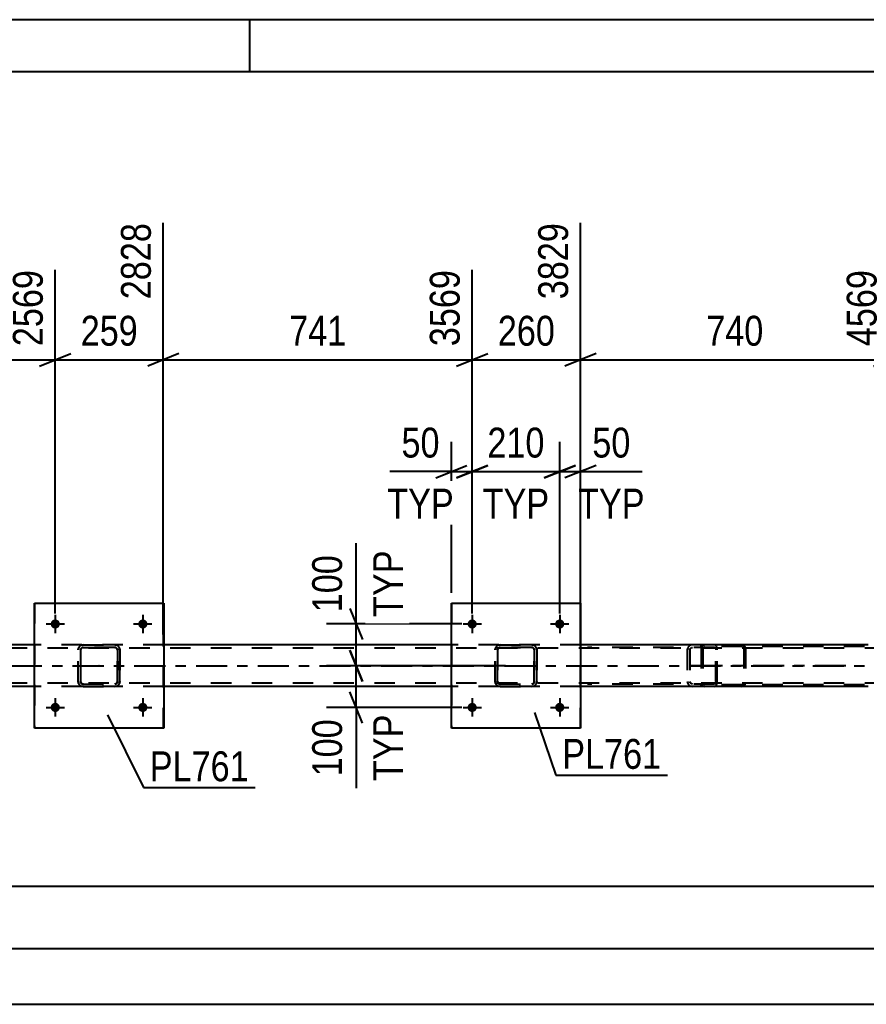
# Model space of a CAD drawing. Header units: millimetres. Extents: x -91 to 750, y -426 to 168.
# Drawn here: x 97.4 to 178.7, y 73.7 to 168.1 of the extents above; entities that cross this region are included whole.
import ezdxf

# ---------------------------------------------------------------- set-up
doc = ezdxf.new("R2010")
doc.units = ezdxf.units.MM
doc.linetypes.add('DXK_LINE_DOT2', pattern=[3.9198, 1.9599, -1.9599])
doc.linetypes.add('DXK_LINE_DOT3', pattern=[5.9187, 2.979, -0.9799, 0.9799, -0.9799])
doc.styles.add('Arial Narrow', font='ARIALN.TTF', dxfattribs={"height": 0.2})

# ---------------------------------------------------------------- blocks, each defined once
blk = doc.blocks.new('Unknown-814409585-1133')
at = {"color": 5, "linetype": 'Continuous'}
for p, q in [((749.502, 168.07), (-91.498, 168.07)), ((119.502, 163.07), (119.502, 168.07)), ((744.502, 163.07), (-86.498, 163.07))]:
    blk.add_line(p, q, dxfattribs=at)
blk = doc.blocks.new('Part-814409585-2548 - 2458')
at = {"color": 7, "linetype": 'DXK_LINE_DOT2'}
for p, q in [((646.91, 107.81), (49.236, 107.81)), ((111.239, 108.13), (98.839, 108.13)), ((151.238, 108.13), (138.838, 108.13)), ((646.91, 104.45), (49.236, 104.45)), ((111.239, 104.13), (98.839, 104.13)), ((151.238, 104.13), (138.838, 104.13))]:
    blk.add_line(p, q, dxfattribs=at)
at = {"color": 2, "linetype": 'Continuous'}
for p, q in [((98.839, 108.13), (81.728, 108.13)), ((138.838, 108.13), (111.239, 108.13)), ((178.835, 108.13), (151.238, 108.13)), ((98.839, 104.13), (81.754, 104.13)), ((138.838, 104.13), (111.239, 104.13)), ((178.835, 104.13), (151.238, 104.13))]:
    blk.add_line(p, q, dxfattribs=at)
at = {"color": 7, "linetype": 'DXK_LINE_DOT3'}
blk.add_line((49.236, 106.13), (646.91, 106.13), dxfattribs=at)
blk = doc.blocks.new('Part-814409585-2768 - 2458')
at = {"color": 7, "linetype": 'DXK_LINE_DOT2'}
for p, q in [((162.823, 107.932), (162.797, 107.81)), ((162.797, 107.81), (162.797, 104.45)), ((162.968, 107.81), (162.981, 107.871)), ((162.968, 107.81), (162.968, 104.45)), ((162.981, 107.871), (163.017, 107.923)), ((163.138, 108.13), (163.008, 108.106)), ((163.017, 107.923), (163.073, 107.958)), ((163.073, 107.958), (163.138, 107.97)), ((178.467, 108.13), (163.138, 108.13)), ((178.467, 107.97), (163.138, 107.97)), ((166.844, 108.106), (166.714, 108.13)), ((166.714, 107.97), (166.779, 107.958)), ((166.779, 107.958), (166.803, 107.942)), ((166.803, 107.942), (166.834, 107.923)), ((166.834, 107.923), (166.871, 107.871)), ((166.871, 107.871), (166.884, 107.81)), ((166.884, 107.81), (166.884, 104.45)), ((167.054, 107.81), (167.028, 107.932)), ((167.054, 107.81), (167.054, 104.45)), ((162.797, 104.45), (162.823, 104.327)), ((162.981, 104.389), (162.968, 104.45)), ((163.017, 104.337), (162.981, 104.389)), ((163.008, 104.154), (163.138, 104.13)), ((163.017, 104.337), (163.048, 104.317)), ((163.048, 104.317), (163.073, 104.302)), ((163.073, 104.302), (163.138, 104.29)), ((178.467, 104.29), (163.138, 104.29)), ((178.467, 104.13), (163.138, 104.13)), ((166.779, 104.302), (166.714, 104.29)), ((166.714, 104.13), (166.844, 104.154)), ((166.834, 104.337), (166.779, 104.302)), ((166.871, 104.389), (166.834, 104.337)), ((166.884, 104.45), (166.871, 104.389)), ((167.028, 104.327), (167.054, 104.45))]:
    blk.add_line(p, q, dxfattribs=at)
at = {"color": 7, "linetype": 'DXK_LINE_DOT3'}
blk.add_line((176.679, 106.13), (161.505, 106.13), dxfattribs=at)
at = {"color": 7, "linetype": 'DXK_LINE_DOT2'}
for centre, start, end in [((163.125, 107.796), 110.75831, 155.68004), ((166.727, 107.796), 24.31996, 69.24168), ((163.125, 104.464), 204.31996, 249.24168), ((166.727, 104.464), 290.75831, 335.68004)]:
    blk.add_arc(centre, 0.331, start, end, dxfattribs=at)
blk = doc.blocks.new('Part-814409585-2599 - 2458')
at = {"color": 2, "linetype": 'Continuous'}
for p, q in [((138.838, 100.129), (138.838, 112.129)), ((138.838, 112.129), (138.838, 112.129)), ((138.838, 112.129), (151.238, 112.129)), ((151.238, 112.129), (151.238, 100.129)), ((138.838, 100.129), (138.838, 100.129)), ((151.238, 100.129), (138.838, 100.129))]:
    blk.add_line(p, q, dxfattribs=at)
at = {"color": 7, "linetype": 'DXK_LINE_DOT2'}
for p, q in [((138.838, 112.129), (138.838, 100.129)), ((138.838, 112.129), (138.838, 112.129)), ((151.238, 100.129), (151.238, 112.129)), ((138.838, 100.129), (138.838, 100.129))]:
    blk.add_line(p, q, dxfattribs=at)
blk = doc.blocks.new('Bolt-814409585-2613 - 2458')
at = {"linetype": 'Continuous'}
for points in [[(140.398, 110.13), (140.408, 110.221), (140.436, 110.309), (140.482, 110.388), (140.544, 110.457), (140.618, 110.511), (140.702, 110.548), (140.792, 110.567), (140.884, 110.567), (140.974, 110.548), (141.058, 110.511), (141.133, 110.457), (141.194, 110.388), (141.24, 110.309), (141.269, 110.221), (141.278, 110.13), (141.269, 110.038), (141.24, 109.951), (141.194, 109.871), (141.133, 109.803), (141.058, 109.749), (140.974, 109.711), (140.884, 109.692), (140.792, 109.692), (140.702, 109.711), (140.618, 109.749), (140.544, 109.803), (140.482, 109.871), (140.436, 109.951), (140.408, 110.038)], [(148.798, 110.13), (148.808, 110.221), (148.836, 110.309), (148.882, 110.388), (148.944, 110.457), (149.018, 110.511), (149.102, 110.548), (149.192, 110.567), (149.284, 110.567), (149.374, 110.548), (149.458, 110.511), (149.533, 110.457), (149.594, 110.388), (149.64, 110.309), (149.669, 110.221), (149.678, 110.13), (149.669, 110.038), (149.64, 109.951), (149.594, 109.871), (149.533, 109.803), (149.458, 109.749), (149.374, 109.711), (149.284, 109.692), (149.192, 109.692), (149.102, 109.711), (149.018, 109.749), (148.944, 109.803), (148.882, 109.871), (148.836, 109.951), (148.808, 110.038)]]:
    blk.add_hatch(color=1, dxfattribs=at).paths.add_polyline_path(points)
at = {"color": 1, "linetype": 'Continuous'}
for p, q in [((140.838, 111.01), (140.838, 109.25)), ((149.238, 111.01), (149.238, 109.25)), ((139.958, 110.13), (141.718, 110.13)), ((148.358, 110.13), (150.118, 110.13))]:
    blk.add_line(p, q, dxfattribs=at)
blk = doc.blocks.new('Part-814409585-2600 - 2458')
at = {"color": 7, "linetype": 'DXK_LINE_DOT2'}
for p, q in [((143.034, 107.65), (143.07, 107.834)), ((143.034, 107.65), (143.038, 107.649)), ((143.034, 104.61), (143.034, 107.65)), ((143.075, 107.833), (143.038, 107.649)), ((143.038, 104.609), (143.038, 107.649)), ((143.292, 107.742), (143.274, 107.65)), ((143.278, 107.649), (143.274, 107.65)), ((143.274, 107.65), (143.274, 104.61)), ((143.278, 107.649), (143.296, 107.741)), ((143.278, 104.609), (143.278, 107.649)), ((143.344, 107.82), (143.292, 107.742)), ((143.296, 107.741), (143.348, 107.819)), ((143.33, 108.093), (143.514, 108.13)), ((143.518, 108.129), (143.334, 108.092)), ((143.422, 107.872), (143.344, 107.82)), ((143.348, 107.819), (143.426, 107.871)), ((143.514, 107.89), (143.422, 107.872)), ((143.426, 107.871), (143.518, 107.889)), ((143.518, 108.129), (143.514, 108.13)), ((143.514, 108.13), (146.554, 108.13)), ((143.514, 107.89), (143.518, 107.889)), ((146.554, 107.89), (143.514, 107.89)), ((143.518, 108.129), (146.558, 108.129)), ((143.518, 107.889), (146.558, 107.889)), ((146.554, 108.13), (146.558, 108.129)), ((146.554, 108.13), (146.737, 108.093)), ((146.558, 107.889), (146.554, 107.89)), ((146.645, 107.872), (146.554, 107.89)), ((146.742, 108.092), (146.558, 108.129)), ((146.558, 107.889), (146.65, 107.871)), ((146.645, 107.872), (146.65, 107.871)), ((146.723, 107.82), (146.645, 107.872)), ((146.65, 107.871), (146.728, 107.819)), ((146.775, 107.742), (146.723, 107.82)), ((146.728, 107.819), (146.78, 107.741)), ((146.794, 107.65), (146.775, 107.742)), ((146.78, 107.741), (146.798, 107.649)), ((146.798, 107.649), (146.794, 107.65)), ((146.794, 107.65), (146.794, 104.61)), ((146.798, 104.609), (146.798, 107.649)), ((146.997, 107.834), (147.034, 107.65)), ((147.038, 107.649), (147.002, 107.833)), ((147.038, 107.649), (147.034, 107.65)), ((147.034, 107.65), (147.034, 104.61)), ((147.038, 104.609), (147.038, 107.649)), ((143.038, 104.609), (143.034, 104.61)), ((143.07, 104.426), (143.034, 104.61)), ((143.038, 104.609), (143.075, 104.425)), ((143.274, 104.61), (143.278, 104.609)), ((143.274, 104.61), (143.292, 104.518)), ((143.296, 104.517), (143.278, 104.609)), ((143.292, 104.518), (143.344, 104.44)), ((143.348, 104.439), (143.296, 104.517)), ((143.33, 104.166), (143.334, 104.165)), ((143.514, 104.13), (143.33, 104.166)), ((143.334, 104.165), (143.518, 104.129)), ((143.344, 104.44), (143.422, 104.388)), ((143.426, 104.387), (143.348, 104.439)), ((143.422, 104.388), (143.514, 104.37)), ((143.518, 104.369), (143.426, 104.387)), ((143.518, 104.369), (143.514, 104.37)), ((143.514, 104.37), (146.554, 104.37)), ((143.518, 104.129), (143.514, 104.13)), ((143.514, 104.13), (146.554, 104.13)), ((143.518, 104.369), (146.558, 104.369)), ((143.518, 104.129), (146.558, 104.129)), ((146.554, 104.37), (146.645, 104.388)), ((146.554, 104.37), (146.558, 104.369)), ((146.737, 104.166), (146.554, 104.13)), ((146.554, 104.13), (146.558, 104.129)), ((146.65, 104.387), (146.558, 104.369)), ((146.558, 104.129), (146.742, 104.165)), ((146.645, 104.388), (146.723, 104.44)), ((146.728, 104.439), (146.65, 104.387)), ((146.723, 104.44), (146.775, 104.518)), ((146.78, 104.517), (146.728, 104.439)), ((146.775, 104.518), (146.794, 104.61)), ((146.798, 104.609), (146.78, 104.517)), ((146.794, 104.61), (146.798, 104.609)), ((147.034, 104.61), (146.997, 104.426)), ((147.002, 104.425), (147.038, 104.609)), ((147.034, 104.61), (147.038, 104.609))]:
    blk.add_line(p, q, dxfattribs=at)
at = {"color": 7, "linetype": 'DXK_LINE_DOT3'}
blk.add_line((145.041, 106.128), (145.03, 106.131), dxfattribs=at)
at = {"color": 7, "linetype": 'DXK_LINE_DOT2'}
for centre, start, end in [((143.514, 107.65), 112.5, 157.5), ((143.518, 107.649), 112.5, 157.5), ((146.554, 107.65), 22.49999, 67.49999), ((146.558, 107.649), 22.49999, 67.49999), ((143.514, 104.61), 202.49999, 247.49999), ((143.518, 104.609), 202.49999, 247.49999), ((146.554, 104.61), 292.5, 337.5), ((146.558, 104.609), 292.5, 337.5)]:
    blk.add_arc(centre, 0.48, start, end, dxfattribs=at)
blk = doc.blocks.new('Part-814409585-2489 - 2458')
at = {"color": 2, "linetype": 'Continuous'}
for p, q in [((98.839, 112.129), (98.838, 112.129)), ((98.839, 100.129), (98.839, 112.129)), ((98.839, 112.129), (111.239, 112.129)), ((111.239, 112.129), (111.239, 100.129)), ((98.838, 100.129), (98.839, 100.129)), ((111.239, 100.129), (98.839, 100.129))]:
    blk.add_line(p, q, dxfattribs=at)
at = {"color": 7, "linetype": 'DXK_LINE_DOT2'}
for p, q in [((98.838, 112.129), (98.838, 100.129)), ((98.839, 112.129), (98.838, 112.129)), ((111.238, 100.129), (111.238, 112.129)), ((98.839, 100.129), (98.838, 100.129))]:
    blk.add_line(p, q, dxfattribs=at)
blk = doc.blocks.new('Bolt-814409585-2612 - 2458')
at = {"linetype": 'Continuous'}
for points in [[(100.399, 102.13), (100.408, 102.221), (100.437, 102.309), (100.483, 102.388), (100.544, 102.457), (100.619, 102.511), (100.703, 102.548), (100.793, 102.567), (100.885, 102.567), (100.975, 102.548), (101.059, 102.511), (101.133, 102.457), (101.195, 102.388), (101.241, 102.309), (101.269, 102.221), (101.279, 102.13), (101.269, 102.038), (101.241, 101.951), (101.195, 101.871), (101.133, 101.803), (101.059, 101.749), (100.975, 101.711), (100.885, 101.692), (100.793, 101.692), (100.703, 101.711), (100.619, 101.749), (100.544, 101.803), (100.483, 101.871), (100.437, 101.951), (100.408, 102.038)], [(108.799, 102.13), (108.808, 102.221), (108.837, 102.309), (108.883, 102.388), (108.944, 102.457), (109.019, 102.511), (109.103, 102.548), (109.193, 102.567), (109.285, 102.567), (109.375, 102.548), (109.459, 102.511), (109.533, 102.457), (109.595, 102.388), (109.641, 102.309), (109.669, 102.221), (109.679, 102.13), (109.669, 102.038), (109.641, 101.951), (109.595, 101.871), (109.533, 101.803), (109.459, 101.749), (109.375, 101.711), (109.285, 101.692), (109.193, 101.692), (109.103, 101.711), (109.019, 101.749), (108.944, 101.803), (108.883, 101.871), (108.837, 101.951), (108.808, 102.038)]]:
    blk.add_hatch(color=1, dxfattribs=at).paths.add_polyline_path(points)
at = {"color": 1, "linetype": 'Continuous'}
for p, q in [((100.839, 103.01), (100.839, 101.25)), ((109.239, 103.01), (109.239, 101.25)), ((99.959, 102.13), (101.719, 102.13)), ((108.359, 102.13), (110.119, 102.13))]:
    blk.add_line(p, q, dxfattribs=at)
blk = doc.blocks.new('Bolt-814409585-2614 - 2458')
at = {"linetype": 'Continuous'}
for points in [[(140.398, 102.13), (140.408, 102.221), (140.436, 102.309), (140.482, 102.388), (140.544, 102.457), (140.618, 102.511), (140.702, 102.548), (140.792, 102.567), (140.884, 102.567), (140.974, 102.548), (141.058, 102.511), (141.133, 102.457), (141.194, 102.388), (141.24, 102.309), (141.269, 102.221), (141.278, 102.13), (141.269, 102.038), (141.24, 101.951), (141.194, 101.871), (141.133, 101.803), (141.058, 101.749), (140.974, 101.711), (140.884, 101.692), (140.792, 101.692), (140.702, 101.711), (140.618, 101.749), (140.544, 101.803), (140.482, 101.871), (140.436, 101.951), (140.408, 102.038)], [(148.798, 102.13), (148.808, 102.221), (148.836, 102.309), (148.882, 102.388), (148.944, 102.457), (149.018, 102.511), (149.102, 102.548), (149.192, 102.567), (149.284, 102.567), (149.374, 102.548), (149.458, 102.511), (149.533, 102.457), (149.594, 102.388), (149.64, 102.309), (149.669, 102.221), (149.678, 102.13), (149.669, 102.038), (149.64, 101.951), (149.594, 101.871), (149.533, 101.803), (149.458, 101.749), (149.374, 101.711), (149.284, 101.692), (149.192, 101.692), (149.102, 101.711), (149.018, 101.749), (148.944, 101.803), (148.882, 101.871), (148.836, 101.951), (148.808, 102.038)]]:
    blk.add_hatch(color=1, dxfattribs=at).paths.add_polyline_path(points)
at = {"color": 1, "linetype": 'Continuous'}
for p, q in [((140.838, 103.01), (140.838, 101.25)), ((149.238, 103.01), (149.238, 101.25)), ((139.958, 102.13), (141.718, 102.13)), ((148.358, 102.13), (150.118, 102.13))]:
    blk.add_line(p, q, dxfattribs=at)
blk = doc.blocks.new('Bolt-814409585-2539 - 2458')
at = {"linetype": 'Continuous'}
for points in [[(100.399, 110.13), (100.408, 110.221), (100.437, 110.309), (100.483, 110.388), (100.544, 110.457), (100.619, 110.511), (100.703, 110.548), (100.793, 110.567), (100.885, 110.567), (100.975, 110.548), (101.059, 110.511), (101.133, 110.457), (101.195, 110.388), (101.241, 110.309), (101.269, 110.221), (101.279, 110.13), (101.269, 110.038), (101.241, 109.951), (101.195, 109.871), (101.133, 109.803), (101.059, 109.749), (100.975, 109.711), (100.885, 109.692), (100.793, 109.692), (100.703, 109.711), (100.619, 109.749), (100.544, 109.803), (100.483, 109.871), (100.437, 109.951), (100.408, 110.038)], [(108.799, 110.13), (108.808, 110.221), (108.837, 110.309), (108.883, 110.388), (108.944, 110.457), (109.019, 110.511), (109.103, 110.548), (109.193, 110.567), (109.285, 110.567), (109.375, 110.548), (109.459, 110.511), (109.533, 110.457), (109.595, 110.388), (109.641, 110.309), (109.669, 110.221), (109.679, 110.13), (109.669, 110.038), (109.641, 109.951), (109.595, 109.871), (109.533, 109.803), (109.459, 109.749), (109.375, 109.711), (109.285, 109.692), (109.193, 109.692), (109.103, 109.711), (109.019, 109.749), (108.944, 109.803), (108.883, 109.871), (108.837, 109.951), (108.808, 110.038)]]:
    blk.add_hatch(color=1, dxfattribs=at).paths.add_polyline_path(points)
at = {"color": 1, "linetype": 'Continuous'}
for p, q in [((100.839, 111.01), (100.839, 109.25)), ((109.239, 111.01), (109.239, 109.25)), ((99.959, 110.13), (101.719, 110.13)), ((108.359, 110.13), (110.119, 110.13))]:
    blk.add_line(p, q, dxfattribs=at)
blk = doc.blocks.new('Part-814409585-2594 - 2458')
at = {"color": 7, "linetype": 'DXK_LINE_DOT2'}
for p, q in [((103.034, 107.65), (103.07, 107.834)), ((103.034, 107.65), (103.038, 107.649)), ((103.034, 104.61), (103.034, 107.65)), ((103.075, 107.833), (103.038, 107.649)), ((103.038, 104.609), (103.038, 107.649)), ((103.292, 107.742), (103.274, 107.65)), ((103.278, 107.649), (103.274, 107.65)), ((103.274, 107.65), (103.274, 104.61)), ((103.278, 107.649), (103.297, 107.741)), ((103.278, 104.609), (103.278, 107.649)), ((103.344, 107.82), (103.292, 107.742)), ((103.297, 107.741), (103.349, 107.819)), ((103.33, 108.093), (103.514, 108.13)), ((103.518, 108.129), (103.335, 108.092)), ((103.422, 107.872), (103.344, 107.82)), ((103.349, 107.819), (103.427, 107.871)), ((103.514, 107.89), (103.422, 107.872)), ((103.427, 107.871), (103.518, 107.889)), ((103.518, 108.129), (103.514, 108.13)), ((103.514, 108.13), (106.554, 108.13)), ((103.514, 107.89), (103.518, 107.889)), ((106.554, 107.89), (103.514, 107.89)), ((103.518, 108.129), (106.558, 108.129)), ((103.518, 107.889), (106.558, 107.889)), ((106.554, 108.13), (106.558, 108.129)), ((106.554, 108.13), (106.738, 108.093)), ((106.558, 107.889), (106.554, 107.89)), ((106.646, 107.872), (106.554, 107.89)), ((106.742, 108.092), (106.558, 108.129)), ((106.558, 107.889), (106.65, 107.871)), ((106.646, 107.872), (106.65, 107.871)), ((106.724, 107.82), (106.646, 107.872)), ((106.65, 107.871), (106.728, 107.819)), ((106.776, 107.742), (106.724, 107.82)), ((106.728, 107.819), (106.78, 107.741)), ((106.794, 107.65), (106.776, 107.742)), ((106.78, 107.741), (106.798, 107.649)), ((106.798, 107.649), (106.794, 107.65)), ((106.794, 107.65), (106.794, 104.61)), ((106.798, 104.609), (106.798, 107.649)), ((106.997, 107.834), (107.034, 107.65)), ((107.038, 107.649), (107.002, 107.833)), ((107.038, 107.649), (107.034, 107.65)), ((107.034, 107.65), (107.034, 104.61)), ((107.038, 104.609), (107.038, 107.649)), ((103.038, 104.609), (103.034, 104.61)), ((103.07, 104.426), (103.034, 104.61)), ((103.038, 104.609), (103.075, 104.425)), ((103.274, 104.61), (103.278, 104.609)), ((103.274, 104.61), (103.292, 104.518)), ((103.297, 104.517), (103.278, 104.609)), ((103.292, 104.518), (103.344, 104.44)), ((103.349, 104.439), (103.297, 104.517)), ((103.33, 104.166), (103.335, 104.165)), ((103.514, 104.13), (103.33, 104.166)), ((103.335, 104.165), (103.518, 104.129)), ((103.344, 104.44), (103.422, 104.388)), ((103.427, 104.387), (103.349, 104.439)), ((103.422, 104.388), (103.514, 104.37)), ((103.518, 104.369), (103.427, 104.387)), ((103.518, 104.369), (103.514, 104.37)), ((103.514, 104.37), (106.554, 104.37)), ((103.518, 104.129), (103.514, 104.13)), ((103.514, 104.13), (106.554, 104.13)), ((103.518, 104.369), (106.558, 104.369)), ((103.518, 104.129), (106.558, 104.129)), ((106.554, 104.37), (106.646, 104.388)), ((106.554, 104.37), (106.558, 104.369)), ((106.738, 104.166), (106.554, 104.13)), ((106.554, 104.13), (106.558, 104.129)), ((106.65, 104.387), (106.558, 104.369)), ((106.558, 104.129), (106.742, 104.165)), ((106.646, 104.388), (106.724, 104.44)), ((106.728, 104.439), (106.65, 104.387)), ((106.724, 104.44), (106.776, 104.518)), ((106.78, 104.517), (106.728, 104.439)), ((106.776, 104.518), (106.794, 104.61)), ((106.798, 104.609), (106.78, 104.517)), ((106.794, 104.61), (106.798, 104.609)), ((107.034, 104.61), (106.997, 104.426)), ((107.002, 104.425), (107.038, 104.609)), ((107.034, 104.61), (107.038, 104.609))]:
    blk.add_line(p, q, dxfattribs=at)
at = {"color": 7, "linetype": 'DXK_LINE_DOT3'}
blk.add_line((105.042, 106.128), (105.031, 106.131), dxfattribs=at)
at = {"color": 7, "linetype": 'DXK_LINE_DOT2'}
for centre, start, end in [((103.514, 107.65), 112.5, 157.5), ((103.518, 107.649), 112.5, 157.5), ((106.554, 107.65), 22.49999, 67.49999), ((106.558, 107.649), 22.49999, 67.49999), ((103.514, 104.61), 202.49999, 247.49999), ((103.518, 104.609), 202.49999, 247.49999), ((106.554, 104.61), 292.5, 337.5), ((106.558, 104.609), 292.5, 337.5)]:
    blk.add_arc(centre, 0.48, start, end, dxfattribs=at)
blk = doc.blocks.new('Part-814409585-2717 - 2458')
at = {"color": 7, "linetype": 'DXK_LINE_DOT2'}
for p, q in [((164.074, 108.13), (151.917, 108.13)), ((164.074, 107.89), (151.917, 107.89)), ((161.497, 107.735), (161.479, 107.65)), ((161.479, 107.65), (161.479, 104.61)), ((161.518, 107.834), (161.497, 107.735)), ((161.731, 107.65), (161.75, 107.742)), ((161.731, 107.65), (161.731, 104.61)), ((161.75, 107.742), (161.804, 107.82)), ((161.982, 108.13), (161.79, 108.093)), ((161.804, 107.82), (161.886, 107.872)), ((161.886, 107.872), (161.982, 107.89)), ((162.797, 107.89), (162.797, 108.13)), ((164.177, 108.093), (164.074, 108.13)), ((164.074, 107.89), (164.125, 107.872)), ((164.125, 107.872), (164.169, 107.82)), ((164.169, 107.82), (164.199, 107.742)), ((164.265, 107.989), (164.177, 108.093)), ((164.199, 107.742), (164.209, 107.65)), ((164.209, 104.61), (164.209, 107.65)), ((164.324, 107.834), (164.265, 107.989)), ((164.344, 107.65), (164.324, 107.834)), ((164.344, 104.61), (164.344, 107.65)), ((164.074, 104.37), (151.917, 104.37)), ((164.074, 104.13), (151.917, 104.13)), ((161.479, 104.61), (161.497, 104.525)), ((161.497, 104.525), (161.518, 104.426)), ((161.75, 104.518), (161.731, 104.61)), ((161.804, 104.44), (161.75, 104.518)), ((161.79, 104.166), (161.982, 104.13)), ((161.886, 104.388), (161.804, 104.44)), ((161.982, 104.37), (161.886, 104.388)), ((162.797, 104.13), (162.797, 104.37)), ((164.125, 104.388), (164.074, 104.37)), ((164.074, 104.13), (164.177, 104.166)), ((164.169, 104.44), (164.125, 104.388)), ((164.199, 104.518), (164.169, 104.44)), ((164.177, 104.166), (164.265, 104.27)), ((164.209, 104.61), (164.199, 104.518)), ((164.265, 104.27), (164.324, 104.426)), ((164.324, 104.426), (164.344, 104.61))]:
    blk.add_line(p, q, dxfattribs=at)
for centre, start, end in [((161.968, 107.635), 111.1941, 156.15059), ((161.968, 104.625), 203.8494, 248.8059)]:
    blk.add_arc(centre, 0.492, start, end, dxfattribs=at)
blk = doc.blocks.new('StraightDimension-814409585-15564 - 2458')
at = {"color": 7, "linetype": 'Continuous'}
for p, q in [((81.728, 109.53), (81.728, 144.077)), ((100.839, 111.13), (100.839, 144.077)), ((83.228, 136.065), (80.228, 134.865)), ((99.339, 134.865), (102.339, 136.065)), ((81.728, 135.465), (100.839, 135.465))]:
    blk.add_line(p, q, dxfattribs=at)
at = {"color": 0}
blk.add_wipeout([(94.626, 136.215), (94.626, 140.415), (87.941, 140.415), (87.941, 136.215)], dxfattribs=at)
at = {"color": 3, "style": 'Arial Narrow'}
blk.add_text('478', height=2.8633, dxfattribs=at).set_placement((88.541, 136.815))
at = {"color": 0, "linetype": 'Continuous'}
blk.add_wipeout([(100.239, 144.677), (96.039, 144.677), (96.039, 136.165), (100.239, 136.165)], dxfattribs=at)
at = {"color": 3, "linetype": 'Continuous', "style": 'Arial Narrow'}
blk.add_text('2569', height=2.8633, rotation=90.00021, dxfattribs=at).set_placement((99.639, 136.765))
blk = doc.blocks.new('StraightDimension-814409585-2846 - 2458')
at = {"color": 7, "linetype": 'Continuous'}
blk.add_line((81.754, 84.991), (646.91, 84.991), dxfattribs=at)
blk = doc.blocks.new('StraightDimension-814409585-2862 - 2458')
at = {"color": 7, "linetype": 'Continuous'}
for p, q in [((149.238, 111.13), (149.238, 127.589)), ((151.238, 113.129), (151.238, 127.589)), ((147.738, 124.139), (150.738, 125.339)), ((149.238, 124.739), (151.238, 124.739)), ((152.738, 125.339), (149.738, 124.139)), ((151.238, 124.739), (157.144, 124.739)), ((151.238, 124.739), (157.144, 124.739))]:
    blk.add_line(p, q, dxfattribs=at)
at = {"color": 0}
blk.add_wipeout([(156.619, 125.489), (156.619, 129.689), (151.763, 129.689), (151.763, 125.489)], dxfattribs=at)
at = {"color": 0, "linetype": 'Continuous'}
blk.add_wipeout([(157.986, 119.639), (157.986, 123.839), (150.396, 123.839), (150.396, 119.639)], dxfattribs=at)
at = {"color": 3, "style": 'Arial Narrow'}
blk.add_text('50', height=2.8633, dxfattribs=at).set_placement((152.363, 126.089))
at = {"color": 3, "linetype": 'Continuous', "style": 'Arial Narrow'}
blk.add_text('TYP', height=2.8633, dxfattribs=at).set_placement((150.996, 120.239))
blk = doc.blocks.new('StraightDimension-814409585-2875 - 2458')
at = {"color": 7, "linetype": 'Continuous'}
for p, q in [((140.838, 111.13), (140.838, 127.589)), ((149.238, 111.13), (149.238, 127.589)), ((139.338, 124.139), (142.338, 125.339)), ((140.838, 124.739), (149.238, 124.739)), ((150.738, 125.339), (147.738, 124.139))]:
    blk.add_line(p, q, dxfattribs=at)
at = {"color": 0}
blk.add_wipeout([(148.38, 125.489), (148.38, 129.689), (141.696, 129.689), (141.696, 125.489)], dxfattribs=at)
at = {"color": 0, "linetype": 'Continuous'}
blk.add_wipeout([(148.833, 119.639), (148.833, 123.839), (141.243, 123.839), (141.243, 119.639)], dxfattribs=at)
at = {"color": 3, "style": 'Arial Narrow'}
blk.add_text('210', height=2.8633, dxfattribs=at).set_placement((142.296, 126.089))
at = {"color": 3, "linetype": 'Continuous', "style": 'Arial Narrow'}
blk.add_text('TYP', height=2.8633, dxfattribs=at).set_placement((141.843, 120.239))
blk = doc.blocks.new('StraightDimension-814409585-2891 - 2458')
at = {"color": 7, "linetype": 'Continuous'}
for p, q in [((138.838, 113.129), (138.838, 127.589)), ((140.838, 111.13), (140.838, 127.589)), ((138.838, 124.739), (132.932, 124.739)), ((138.838, 124.739), (132.932, 124.739)), ((137.338, 124.139), (140.338, 125.339)), ((138.838, 124.739), (140.838, 124.739)), ((142.338, 125.339), (139.338, 124.139))]:
    blk.add_line(p, q, dxfattribs=at)
at = {"color": 0}
blk.add_wipeout([(138.313, 125.489), (138.313, 129.689), (133.457, 129.689), (133.457, 125.489)], dxfattribs=at)
at = {"color": 0, "linetype": 'Continuous'}
blk.add_wipeout([(139.68, 119.639), (139.68, 123.839), (132.09, 123.839), (132.09, 119.639)], dxfattribs=at)
at = {"color": 3, "style": 'Arial Narrow'}
blk.add_text('50', height=2.8633, dxfattribs=at).set_placement((134.057, 126.089))
at = {"color": 3, "linetype": 'Continuous', "style": 'Arial Narrow'}
blk.add_text('TYP', height=2.8633, dxfattribs=at).set_placement((132.69, 120.239))
blk = doc.blocks.new('StraightDimension-814409585-2905 - 2458')
at = {"color": 7, "linetype": 'Continuous'}
for p, q in [((129.102, 107.629), (130.302, 104.629)), ((144.038, 106.129), (126.852, 106.129)), ((129.702, 102.13), (129.702, 106.129)), ((130.302, 100.63), (129.102, 103.63)), ((139.838, 102.13), (126.852, 102.13)), ((129.702, 102.13), (129.702, 94.395)), ((129.702, 102.13), (129.702, 94.395))]:
    blk.add_line(p, q, dxfattribs=at)
at = {"color": 0, "linetype": 'Continuous'}
blk.add_wipeout([(134.802, 102.057), (130.602, 102.057), (130.602, 94.468), (134.802, 94.468)], dxfattribs=at)
at = {"color": 0}
blk.add_wipeout([(128.952, 101.605), (124.752, 101.605), (124.752, 94.92), (128.952, 94.92)], dxfattribs=at)
at = {"color": 3, "linetype": 'Continuous', "style": 'Arial Narrow'}
blk.add_text('TYP', height=2.8633, rotation=90.00021, dxfattribs=at).set_placement((134.202, 95.068))
at = {"color": 3, "style": 'Arial Narrow'}
blk.add_text('100', height=2.8633, rotation=90.00021, dxfattribs=at).set_placement((128.352, 95.52))
blk = doc.blocks.new('StraightDimension-814409585-2920 - 2458')
at = {"color": 7, "linetype": 'Continuous'}
for p, q in [((129.702, 110.13), (129.702, 117.864)), ((129.702, 110.13), (129.702, 117.864)), ((129.102, 111.63), (130.302, 108.63)), ((139.838, 110.13), (126.852, 110.13)), ((129.702, 106.129), (129.702, 110.13)), ((130.302, 104.629), (129.102, 107.629)), ((144.038, 106.129), (126.852, 106.129))]:
    blk.add_line(p, q, dxfattribs=at)
at = {"color": 0}
blk.add_wipeout([(128.952, 117.339), (124.752, 117.339), (124.752, 110.655), (128.952, 110.655)], dxfattribs=at)
at = {"color": 0, "linetype": 'Continuous'}
blk.add_wipeout([(134.802, 117.792), (130.602, 117.792), (130.602, 110.202), (134.802, 110.202)], dxfattribs=at)
at = {"color": 3, "style": 'Arial Narrow'}
blk.add_text('100', height=2.8633, rotation=90.00021, dxfattribs=at).set_placement((128.352, 111.255))
at = {"color": 3, "linetype": 'Continuous', "style": 'Arial Narrow'}
blk.add_text('TYP', height=2.8633, rotation=90.00021, dxfattribs=at).set_placement((134.202, 110.802))
blk = doc.blocks.new('StraightDimension-814409585-10562 - 2458')
at = {"color": 7, "linetype": 'Continuous'}
blk.add_line((7.316, 79.02), (646.91, 79.02), dxfattribs=at)
blk = doc.blocks.new('StraightDimension-814409585-15560 - 2458')
at = {"color": 7, "linetype": 'Continuous'}
for p, q in [((151.238, 109.034), (151.238, 148.577)), ((180.836, 111.13), (180.836, 144.077)), ((152.738, 136.065), (149.738, 134.865)), ((179.336, 134.865), (182.336, 136.065)), ((151.238, 135.465), (180.836, 135.465))]:
    blk.add_line(p, q, dxfattribs=at)
at = {"color": 0}
blk.add_wipeout([(169.379, 136.215), (169.379, 140.415), (162.695, 140.415), (162.695, 136.215)], dxfattribs=at)
at = {"color": 3, "style": 'Arial Narrow'}
blk.add_text('740', height=2.8633, dxfattribs=at).set_placement((163.295, 136.815))
at = {"color": 0, "linetype": 'Continuous'}
blk.add_wipeout([(180.236, 144.677), (176.036, 144.677), (176.036, 136.165), (180.236, 136.165)], dxfattribs=at)
at = {"color": 3, "linetype": 'Continuous', "style": 'Arial Narrow'}
blk.add_text('4569', height=2.8633, rotation=90.00021, dxfattribs=at).set_placement((179.636, 136.765))
blk = doc.blocks.new('StraightDimension-814409585-15561 - 2458')
at = {"color": 7, "linetype": 'Continuous'}
for p, q in [((151.238, 109.034), (151.238, 148.577)), ((140.838, 111.13), (140.838, 144.077)), ((139.338, 134.865), (142.338, 136.065)), ((152.738, 136.065), (149.738, 134.865)), ((140.838, 135.465), (151.238, 135.465))]:
    blk.add_line(p, q, dxfattribs=at)
at = {"color": 0}
blk.add_wipeout([(149.38, 136.215), (149.38, 140.415), (142.696, 140.415), (142.696, 136.215)], dxfattribs=at)
at = {"color": 3, "style": 'Arial Narrow'}
blk.add_text('260', height=2.8633, dxfattribs=at).set_placement((143.296, 136.815))
at = {"color": 0, "linetype": 'Continuous'}
blk.add_wipeout([(150.638, 149.177), (146.438, 149.177), (146.438, 140.665), (150.638, 140.665)], dxfattribs=at)
at = {"color": 3, "linetype": 'Continuous', "style": 'Arial Narrow'}
blk.add_text('3829', height=2.8633, rotation=90.00021, dxfattribs=at).set_placement((150.038, 141.265))
blk = doc.blocks.new('StraightDimension-814409585-15562 - 2458')
at = {"color": 7, "linetype": 'Continuous'}
for p, q in [((111.205, 109.13), (111.205, 148.577)), ((140.838, 111.13), (140.838, 144.077)), ((112.705, 136.065), (109.705, 134.865)), ((139.338, 134.865), (142.338, 136.065)), ((111.205, 135.465), (140.838, 135.465))]:
    blk.add_line(p, q, dxfattribs=at)
at = {"color": 0}
blk.add_wipeout([(129.364, 136.215), (129.364, 140.415), (122.68, 140.415), (122.68, 136.215)], dxfattribs=at)
at = {"color": 3, "style": 'Arial Narrow'}
blk.add_text('741', height=2.8633, dxfattribs=at).set_placement((123.28, 136.815))
at = {"color": 0, "linetype": 'Continuous'}
blk.add_wipeout([(140.238, 144.677), (136.038, 144.677), (136.038, 136.165), (140.238, 136.165)], dxfattribs=at)
at = {"color": 3, "linetype": 'Continuous', "style": 'Arial Narrow'}
blk.add_text('3569', height=2.8633, rotation=90.00021, dxfattribs=at).set_placement((139.638, 136.765))
blk = doc.blocks.new('StraightDimension-814409585-15563 - 2458')
at = {"color": 7, "linetype": 'Continuous'}
for p, q in [((111.205, 109.13), (111.205, 148.577)), ((100.839, 111.13), (100.839, 144.077)), ((99.339, 134.865), (102.339, 136.065)), ((112.705, 136.065), (109.705, 134.865)), ((100.839, 135.465), (111.205, 135.465))]:
    blk.add_line(p, q, dxfattribs=at)
at = {"color": 0}
blk.add_wipeout([(109.364, 136.215), (109.364, 140.415), (102.68, 140.415), (102.68, 136.215)], dxfattribs=at)
at = {"color": 3, "style": 'Arial Narrow'}
blk.add_text('259', height=2.8633, dxfattribs=at).set_placement((103.28, 136.815))
at = {"color": 0, "linetype": 'Continuous'}
blk.add_wipeout([(110.605, 149.177), (106.405, 149.177), (106.405, 140.665), (110.605, 140.665)], dxfattribs=at)
at = {"color": 3, "linetype": 'Continuous', "style": 'Arial Narrow'}
blk.add_text('2828', height=2.8633, rotation=90.00021, dxfattribs=at).set_placement((110.005, 141.265))
blk = doc.blocks.new('StraightDimension-814409585-15921 - 2458')
at = {"color": 7, "linetype": 'Continuous'}
blk.add_line((6.676, 73.666), (647.55, 73.666), dxfattribs=at)
blk = doc.blocks.new('Mark-814409585-2485 - 2458')
at = {"color": 30, "linetype": 'Continuous'}
for p, q in [((105.863, 101.409), (109.307, 94.453)), ((109.307, 94.453), (120.011, 94.453))]:
    blk.add_line(p, q, dxfattribs=at)
at = {"color": 0}
blk.add_wipeout([(119.411, 95.053), (119.411, 98.053), (109.907, 98.053), (109.907, 95.053)], dxfattribs=at)
blk.add_wipeout([(119.411, 95.053), (119.411, 98.053), (109.907, 98.053), (109.907, 95.053)], dxfattribs=at)
at = {"color": 3, "style": 'Arial Narrow'}
blk.add_text('PL761', height=2.8633, dxfattribs=at).set_placement((109.907, 95.053))
blk = doc.blocks.new('Mark-814409585-2595 - 2458')
at = {"color": 30, "linetype": 'Continuous'}
for p, q in [((146.815, 101.646), (148.879, 95.644)), ((148.879, 95.644), (159.583, 95.644))]:
    blk.add_line(p, q, dxfattribs=at)
at = {"color": 0}
blk.add_wipeout([(158.983, 96.244), (158.983, 99.244), (149.479, 99.244), (149.479, 96.244)], dxfattribs=at)
blk.add_wipeout([(158.983, 96.244), (158.983, 99.244), (149.479, 99.244), (149.479, 96.244)], dxfattribs=at)
at = {"color": 3, "style": 'Arial Narrow'}
blk.add_text('PL761', height=2.8633, dxfattribs=at).set_placement((149.479, 96.244))

msp = doc.modelspace()

# ---------------------------------------------------------------- block references
for name in ['Unknown-814409585-1133', 'Part-814409585-2489 - 2458', 'Part-814409585-2599 - 2458', 'Bolt-814409585-2539 - 2458', 'Bolt-814409585-2613 - 2458', 'Part-814409585-2548 - 2458', 'Part-814409585-2594 - 2458', 'Part-814409585-2600 - 2458', 'Part-814409585-2717 - 2458', 'Part-814409585-2768 - 2458', 'Bolt-814409585-2612 - 2458', 'Bolt-814409585-2614 - 2458']:
    msp.add_blockref(name, (0, 0))

# ---------------------------------------------------------------- next in the draw order: block references
for name in ['StraightDimension-814409585-15564 - 2458', 'StraightDimension-814409585-2862 - 2458', 'StraightDimension-814409585-2846 - 2458']:
    msp.add_blockref(name, (0, 0))

# ---------------------------------------------------------------- next in the draw order: block references
for name in ['StraightDimension-814409585-2875 - 2458', 'StraightDimension-814409585-2905 - 2458']:
    msp.add_blockref(name, (0, 0))

# ---------------------------------------------------------------- next in the draw order: block references
for name in ['StraightDimension-814409585-15560 - 2458', 'StraightDimension-814409585-2891 - 2458', 'StraightDimension-814409585-10562 - 2458']:
    msp.add_blockref(name, (0, 0))

# ---------------------------------------------------------------- next in the draw order: block references
for name in ['StraightDimension-814409585-2920 - 2458', 'StraightDimension-814409585-15921 - 2458']:
    msp.add_blockref(name, (0, 0))

# ---------------------------------------------------------------- next in the draw order: block references
for name in ['StraightDimension-814409585-15561 - 2458', 'Mark-814409585-2485 - 2458', 'Mark-814409585-2595 - 2458']:
    msp.add_blockref(name, (0, 0))

# ---------------------------------------------------------------- next in the draw order: block references
msp.add_blockref('StraightDimension-814409585-15562 - 2458', (0, 0))

# ---------------------------------------------------------------- next in the draw order: block references
msp.add_blockref('StraightDimension-814409585-15563 - 2458', (0, 0))

doc.saveas('drawing.dxf')
